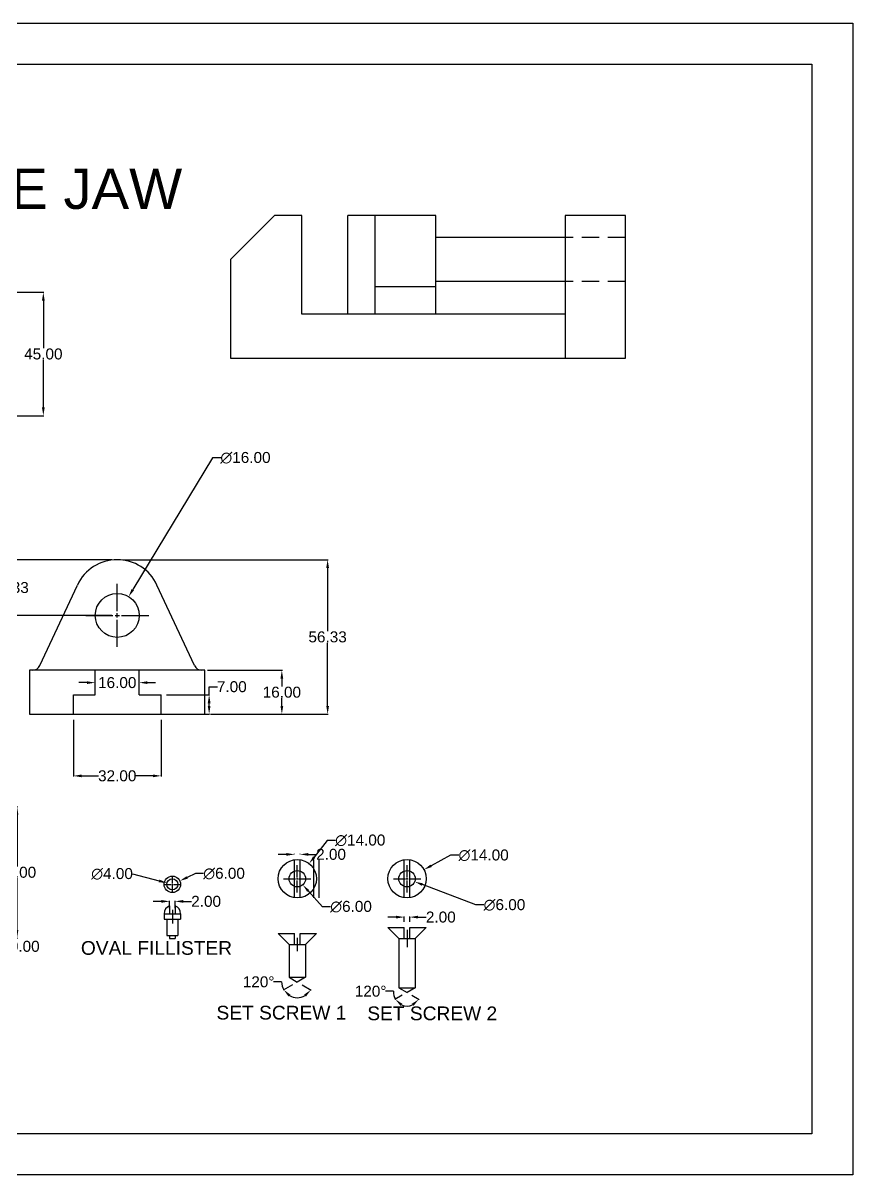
# Model space of a CAD drawing. Header units: millimetres. Extents: x 3404 to 3998, y 1573 to 1993.
# Drawn here: x 3695.1 to 3997.7, y 1573.2 to 1993.2 of the extents above; entities that cross this region are included whole.
import ezdxf

# ---------------------------------------------------------------- set-up
doc = ezdxf.new("R2010")
doc.units = ezdxf.units.MM
for name, pattern in [('CENTER', [50.8, 31.75, -6.35, 6.35, -6.35]), ('CENTER2', [28.575, 19.05, -3.175, 3.175, -3.175]), ('HIDDEN', [9.525, 6.35, -3.175])]:
    doc.linetypes.add(name, pattern=pattern)
for name, color, linetype, lineweight in [('AM_5', 3, 'Continuous', 25), ('dimensionLine', 7, 'Continuous', 9), ('drawings', 7, 'Continuous', 30)]:
    doc.layers.add(name, color=color, linetype=linetype, lineweight=lineweight)
doc.layers.add('centerline', color=90, linetype='CENTER')
doc.layers.add('hidenline', color=1, linetype='HIDDEN')
doc.styles.get("Standard").update_dxf_attribs({"font": 'arial.ttf'})
doc.dimstyles.get("Standard").update_dxf_attribs({"dimtxt": 4, "dimasz": 3, "dimexe": 0.18, "dimexo": 2, "dimgap": 0.09, "dimtad": 0, "dimtih": 1, "dimtoh": 1, "dimzin": 0, "dimdsep": 46, "dimtxsty": 'Standard', "dimcen": 0.09, "dimclre": 3, "dimclrt": 2, "dimadec": 0, "dimazin": 0, "dimtfac": 1, "dimtofl": 0, "dimtmove": 0, "dimatfit": 3, "dimfxl": 1, "dimtfillclr": 2, "dimtolj": 1, "dimtzin": 0, "dimarcsym": 0})
doc.dimstyles.new('Standard$2', dxfattribs={"dimtxt": 4, "dimasz": 3, "dimexe": 0.18, "dimexo": 2, "dimgap": 0.09, "dimtad": 0, "dimtih": 1, "dimtoh": 1, "dimzin": 0, "dimdsep": 46, "dimtxsty": 'Standard', "dimcen": 0.09, "dimclre": 3, "dimclrt": 2, "dimadec": 0, "dimazin": 0, "dimtfac": 1, "dimtofl": 0, "dimtmove": 0, "dimatfit": 3, "dimfxl": 1, "dimtfillclr": 2, "dimtolj": 1, "dimtzin": 0, "dimarcsym": 0})

# ---------------------------------------------------------------- blocks, each defined once
blk = doc.blocks.new('*U4')
at = {"layer": 'centerline', "color": 0, "linetype": 'CENTER2', "transparency": 16777216}
for p, q in [((0, 1.6), (0, 11.5)), ((-11.5, 0), (-1.6, 0)), ((1.6, 0), (11.5, 0)), ((0, -11.5), (0, -1.6))]:
    blk.add_line(p, q, dxfattribs=at)
at = {"layer": 'centerline', "color": 0, "linetype": 'Continuous', "transparency": 16777216}
for p, q in [((-0.8, 0), (0.8, 0)), ((0, -0.8), (0, 0.8))]:
    blk.add_line(p, q, dxfattribs=at)
blk = doc.blocks.new('*U6')
at = {"layer": 'centerline', "color": 0, "linetype": 'CENTER2', "transparency": 16777216}
for p, q in [((-3, 0), (-0.4, 0)), ((0, 0.4), (0, 3)), ((0.4, 0), (3, 0)), ((0, -3), (0, -0.4))]:
    blk.add_line(p, q, dxfattribs=at)
at = {"layer": 'centerline', "color": 0, "linetype": 'Continuous', "transparency": 16777216}
for p, q in [((-0.2, 0), (0.2, 0)), ((0, -0.2), (0, 0.2))]:
    blk.add_line(p, q, dxfattribs=at)
blk = doc.blocks.new('*U7')
at = {"layer": 'centerline', "color": 0, "linetype": 'CENTER2', "transparency": 16777216}
for p, q in [((0, 0.6), (0, 5)), ((-5, 0), (-0.6, 0)), ((0.6, 0), (5, 0)), ((0, -5), (0, -0.6))]:
    blk.add_line(p, q, dxfattribs=at)
at = {"layer": 'centerline', "color": 0, "linetype": 'Continuous', "transparency": 16777216}
for p, q in [((-0.3, 0), (0.3, 0)), ((0, -0.3), (0, 0.3))]:
    blk.add_line(p, q, dxfattribs=at)
blk = doc.blocks.new('*U8')
at = {"layer": 'centerline', "color": 0, "linetype": 'CENTER2', "transparency": 16777216}
for p, q in [((0, 0.6), (0, 5)), ((-5, 0), (-0.6, 0)), ((0.6, 0), (5, 0)), ((0, -5), (0, -0.6))]:
    blk.add_line(p, q, dxfattribs=at)
at = {"layer": 'centerline', "color": 0, "linetype": 'Continuous', "transparency": 16777216}
for p, q in [((-0.3, 0), (0.3, 0)), ((0, -0.3), (0, 0.3))]:
    blk.add_line(p, q, dxfattribs=at)
blk = doc.blocks.new('*D11')
at = {"layer": 'Defpoints', "color": 0, "transparency": 16777216}
for p in [(3713.49, 1741.17), (3745.49, 1741.17), (3745.49, 1718.68)]:
    blk.add_point(p, dxfattribs=at)
at = {"layer": 'dimensionLine', "color": 3, "lineweight": -2, "transparency": 16777216}
for p, q in [((3713.49, 1739.17), (3713.49, 1718.5)), ((3745.49, 1739.17), (3745.49, 1718.5))]:
    blk.add_line(p, q, dxfattribs=at)
at = {"layer": 'dimensionLine', "color": 0, "lineweight": -2, "transparency": 16777216}
for p, q in [((3716.49, 1718.68), (3722.65, 1718.68)), ((3742.49, 1718.68), (3736.32, 1718.68))]:
    blk.add_line(p, q, dxfattribs=at)
at = {"layer": 'dimensionLine', "color": 0, "transparency": 16777216}
for points in [[(3716.49, 1719.18), (3716.49, 1718.18), (3713.49, 1718.68)], [(3742.49, 1719.18), (3742.49, 1718.18), (3745.49, 1718.68)]]:
    blk.add_solid(points, dxfattribs=at)
at = {"layer": 'dimensionLine', "color": 2, "transparency": 16777216, "insert": (3729.49, 1718.68), "char_height": 4, "attachment_point": 5}
blk.add_mtext('\\A1;32.00', dxfattribs=at)
blk = doc.blocks.new('*D12')
at = {"layer": 'Defpoints', "color": 0, "transparency": 16777216}
for p in [(3760.4, 1757.17), (3789.51, 1757.17), (3761.49, 1741.17)]:
    blk.add_point(p, dxfattribs=at)
at = {"layer": 'dimensionLine', "color": 3, "lineweight": -2, "transparency": 16777216}
for p, q in [((3762.4, 1757.17), (3789.69, 1757.17)), ((3763.49, 1741.17), (3789.69, 1741.17))]:
    blk.add_line(p, q, dxfattribs=at)
at = {"layer": 'dimensionLine', "color": 0, "lineweight": -2, "transparency": 16777216}
for p, q in [((3789.51, 1754.17), (3789.51, 1751.3)), ((3789.51, 1744.17), (3789.51, 1747.04))]:
    blk.add_line(p, q, dxfattribs=at)
at = {"layer": 'dimensionLine', "color": 0, "transparency": 16777216}
for points in [[(3789.01, 1754.17), (3790.01, 1754.17), (3789.51, 1757.17)], [(3789.01, 1744.17), (3790.01, 1744.17), (3789.51, 1741.17)]]:
    blk.add_solid(points, dxfattribs=at)
at = {"layer": 'dimensionLine', "color": 2, "transparency": 16777216, "insert": (3789.51, 1749.17), "char_height": 4, "attachment_point": 5}
blk.add_mtext('\\A1;16.00', dxfattribs=at)
blk = doc.blocks.new('*D13')
at = {"layer": 'Defpoints', "color": 0, "transparency": 16777216}
for p in [(3737.49, 1752.67), (3721.49, 1748.17), (3737.49, 1748.17)]:
    blk.add_point(p, dxfattribs=at)
at = {"layer": 'dimensionLine', "color": 0, "lineweight": -2, "transparency": 16777216}
for p, q in [((3718.49, 1752.67), (3715.49, 1752.67)), ((3740.49, 1752.67), (3743.49, 1752.67))]:
    blk.add_line(p, q, dxfattribs=at)
at = {"layer": 'dimensionLine', "color": 3, "lineweight": -2, "transparency": 16777216}
for p, q in [((3721.49, 1750.17), (3721.49, 1752.85)), ((3737.49, 1750.17), (3737.49, 1752.85))]:
    blk.add_line(p, q, dxfattribs=at)
at = {"layer": 'dimensionLine', "color": 0, "transparency": 16777216}
for points in [[(3718.49, 1753.17), (3718.49, 1752.17), (3721.49, 1752.67)], [(3740.49, 1753.17), (3740.49, 1752.17), (3737.49, 1752.67)]]:
    blk.add_solid(points, dxfattribs=at)
at = {"layer": 'dimensionLine', "color": 2, "transparency": 16777216, "insert": (3729.49, 1752.67), "char_height": 4, "attachment_point": 5}
blk.add_mtext('\\A1;16.00', dxfattribs=at)
blk = doc.blocks.new('*D14')
at = {"layer": 'Defpoints', "color": 0, "transparency": 16777216}
for p in [(3745.49, 1748.17), (3763, 1748.17), (3745.49, 1741.17)]:
    blk.add_point(p, dxfattribs=at)
at = {"layer": 'dimensionLine', "color": 3, "lineweight": -2, "transparency": 16777216}
for p, q in [((3747.49, 1748.17), (3763.18, 1748.17)), ((3747.49, 1741.17), (3763.18, 1741.17))]:
    blk.add_line(p, q, dxfattribs=at)
at = {"layer": 'dimensionLine', "color": 0, "lineweight": -2, "transparency": 16777216}
for p, q in [((3763, 1748.17), (3763, 1751.17)), ((3763, 1751.17), (3766, 1751.17)), ((3763, 1744.17), (3763, 1745.17))]:
    blk.add_line(p, q, dxfattribs=at)
at = {"layer": 'dimensionLine', "color": 0, "transparency": 16777216}
for points in [[(3762.5, 1745.17), (3763.5, 1745.17), (3763, 1748.17)], [(3762.5, 1744.17), (3763.5, 1744.17), (3763, 1741.17)]]:
    blk.add_solid(points, dxfattribs=at)
at = {"layer": 'dimensionLine', "color": 2, "transparency": 16777216, "insert": (3771.26, 1751.17), "char_height": 4, "attachment_point": 5}
blk.add_mtext('\\A1;7.00', dxfattribs=at)
blk = doc.blocks.new('*D15')
at = {"layer": 'Defpoints', "color": 0, "transparency": 16777216}
for p in [(3690.26, 1797.5), (3729.49, 1797.5), (3729.49, 1777.17)]:
    blk.add_point(p, dxfattribs=at)
at = {"layer": 'dimensionLine', "color": 3, "lineweight": -2, "transparency": 16777216}
for p, q in [((3727.49, 1797.5), (3690.08, 1797.5)), ((3727.49, 1777.17), (3690.08, 1777.17))]:
    blk.add_line(p, q, dxfattribs=at)
at = {"layer": 'dimensionLine', "color": 0, "lineweight": -2, "transparency": 16777216}
for p, q in [((3690.26, 1794.5), (3690.26, 1789.47)), ((3690.26, 1780.17), (3690.26, 1785.2))]:
    blk.add_line(p, q, dxfattribs=at)
at = {"layer": 'dimensionLine', "color": 0, "transparency": 16777216}
for points in [[(3689.76, 1794.5), (3690.76, 1794.5), (3690.26, 1797.5)], [(3689.76, 1780.17), (3690.76, 1780.17), (3690.26, 1777.17)]]:
    blk.add_solid(points, dxfattribs=at)
at = {"layer": 'dimensionLine', "color": 2, "transparency": 16777216, "insert": (3690.26, 1787.33), "char_height": 4, "attachment_point": 5}
blk.add_mtext('\\A1;20.33', dxfattribs=at)
blk = doc.blocks.new('*D17')
at = {"layer": 'Defpoints', "color": 0, "transparency": 16777216}
for p in [(3729.49, 1797.5), (3806.2, 1797.5), (3761.49, 1741.17)]:
    blk.add_point(p, dxfattribs=at)
at = {"layer": 'dimensionLine', "color": 3, "lineweight": -2, "transparency": 16777216}
for p, q in [((3731.49, 1797.5), (3806.38, 1797.5)), ((3763.49, 1741.17), (3806.38, 1741.17))]:
    blk.add_line(p, q, dxfattribs=at)
at = {"layer": 'dimensionLine', "color": 0, "lineweight": -2, "transparency": 16777216}
for p, q in [((3806.2, 1794.5), (3806.2, 1771.47)), ((3806.2, 1744.17), (3806.2, 1767.2))]:
    blk.add_line(p, q, dxfattribs=at)
at = {"layer": 'dimensionLine', "color": 0, "transparency": 16777216}
for points in [[(3805.7, 1794.5), (3806.7, 1794.5), (3806.2, 1797.5)], [(3805.7, 1744.17), (3806.7, 1744.17), (3806.2, 1741.17)]]:
    blk.add_solid(points, dxfattribs=at)
at = {"layer": 'dimensionLine', "color": 2, "transparency": 16777216, "insert": (3806.2, 1769.33), "char_height": 4, "attachment_point": 5}
blk.add_mtext('\\A1;56.33', dxfattribs=at)
blk = doc.blocks.new('*D22')
at = {"layer": 'Defpoints', "color": 0, "transparency": 16777216}
for p in [(3625.34, 1653.51), (3684.57, 1653.51), (3663.34, 1643.51)]:
    blk.add_point(p, dxfattribs=at)
at = {"layer": 'dimensionLine', "color": 0, "lineweight": -2, "transparency": 16777216}
for p, q in [((3684.57, 1653.51), (3684.57, 1656.51)), ((3684.57, 1656.51), (3687.57, 1656.51)), ((3684.57, 1646.51), (3684.57, 1650.51))]:
    blk.add_line(p, q, dxfattribs=at)
at = {"layer": 'dimensionLine', "color": 3, "lineweight": -2, "transparency": 16777216}
for p, q in [((3627.34, 1653.51), (3684.75, 1653.51)), ((3665.34, 1643.51), (3684.75, 1643.51))]:
    blk.add_line(p, q, dxfattribs=at)
at = {"layer": 'dimensionLine', "color": 0, "transparency": 16777216}
for points in [[(3684.07, 1650.51), (3685.07, 1650.51), (3684.57, 1653.51)], [(3684.07, 1646.51), (3685.07, 1646.51), (3684.57, 1643.51)]]:
    blk.add_solid(points, dxfattribs=at)
at = {"layer": 'dimensionLine', "color": 2, "transparency": 16777216, "insert": (3694.21, 1656.51), "char_height": 4, "attachment_point": 5}
blk.add_mtext('\\A1;10.00', dxfattribs=at)
blk = doc.blocks.new('*D23')
at = {"layer": 'Defpoints', "color": 0, "transparency": 16777216}
for p in [(3663.34, 1707.51), (3692.95, 1707.51), (3663.34, 1659.51)]:
    blk.add_point(p, dxfattribs=at)
at = {"layer": 'dimensionLine', "color": 3, "lineweight": -2, "transparency": 16777216}
for p, q in [((3665.34, 1707.51), (3693.13, 1707.51)), ((3665.34, 1659.51), (3693.13, 1659.51))]:
    blk.add_line(p, q, dxfattribs=at)
at = {"layer": 'dimensionLine', "color": 0, "lineweight": -2, "transparency": 16777216}
for p, q in [((3692.95, 1704.51), (3692.95, 1685.64)), ((3692.95, 1662.51), (3692.95, 1681.38))]:
    blk.add_line(p, q, dxfattribs=at)
at = {"layer": 'dimensionLine', "color": 0, "transparency": 16777216}
for points in [[(3692.45, 1704.51), (3693.45, 1704.51), (3692.95, 1707.51)], [(3692.45, 1662.51), (3693.45, 1662.51), (3692.95, 1659.51)]]:
    blk.add_solid(points, dxfattribs=at)
at = {"layer": 'dimensionLine', "color": 2, "transparency": 16777216, "insert": (3692.95, 1683.51), "char_height": 4, "attachment_point": 5}
blk.add_mtext('\\A1;48.00', dxfattribs=at)
blk = doc.blocks.new('*D25')
at = {"layer": 'Defpoints', "color": 0, "transparency": 16777216}
for p in [(3733.63, 1784.01), (3725.35, 1770.32)]:
    blk.add_point(p, dxfattribs=at)
at = {"layer": 'dimensionLine', "color": 0, "lineweight": -2, "transparency": 16777216}
for p, q in [((3764.24, 1834.64), (3735.18, 1786.58)), ((3767.24, 1834.64), (3764.24, 1834.64))]:
    blk.add_line(p, q, dxfattribs=at)
at = {"layer": 'dimensionLine', "color": 3, "lineweight": -2, "transparency": 16777216}
for p, q in [((3729.4, 1777.17), (3729.58, 1777.17)), ((3729.49, 1777.08), (3729.49, 1777.26))]:
    blk.add_line(p, q, dxfattribs=at)
at = {"layer": 'dimensionLine', "color": 0, "transparency": 16777216}
blk.add_solid([(3734.75, 1786.84), (3735.61, 1786.32), (3733.63, 1784.01)], dxfattribs=at)
at = {"layer": 'dimensionLine', "color": 2, "transparency": 16777216, "insert": (3776.25, 1834.64), "char_height": 4, "attachment_point": 5}
blk.add_mtext('\\A1;∅16.00', dxfattribs=at)
blk = doc.blocks.new('*D30')
at = {"layer": 'Defpoints', "color": 0, "transparency": 16777216}
for p in [(3669.2, 1894.99), (3702.55, 1894.99), (3669.2, 1849.99)]:
    blk.add_point(p, dxfattribs=at)
at = {"layer": 'dimensionLine', "color": 3, "lineweight": -2, "transparency": 16777216}
for p, q in [((3671.2, 1894.99), (3702.73, 1894.99)), ((3671.2, 1849.99), (3702.73, 1849.99))]:
    blk.add_line(p, q, dxfattribs=at)
at = {"layer": 'dimensionLine', "color": 0, "lineweight": -2, "transparency": 16777216}
for p, q in [((3702.55, 1891.99), (3702.55, 1874.62)), ((3702.55, 1852.99), (3702.55, 1870.36))]:
    blk.add_line(p, q, dxfattribs=at)
at = {"layer": 'dimensionLine', "color": 0, "transparency": 16777216}
for points in [[(3702.05, 1891.99), (3703.05, 1891.99), (3702.55, 1894.99)], [(3702.05, 1852.99), (3703.05, 1852.99), (3702.55, 1849.99)]]:
    blk.add_solid(points, dxfattribs=at)
at = {"layer": 'dimensionLine', "color": 2, "transparency": 16777216, "insert": (3702.55, 1872.49), "char_height": 4, "attachment_point": 5}
blk.add_mtext('\\A1;45.00', dxfattribs=at)
blk = doc.blocks.new('*D41')
at = {"layer": 'Defpoints', "color": 0, "transparency": 16777216}
for p in [(3752.3, 1680.38), (3746.87, 1677.85)]:
    blk.add_point(p, dxfattribs=at)
at = {"layer": 'dimensionLine', "color": 0, "lineweight": -2, "transparency": 16777216}
for p, q in [((3757.99, 1683.03), (3755.02, 1681.65)), ((3760.99, 1683.03), (3757.99, 1683.03))]:
    blk.add_line(p, q, dxfattribs=at)
at = {"layer": 'dimensionLine', "color": 3, "lineweight": -2, "transparency": 16777216}
for p, q in [((3749.5, 1679.11), (3749.68, 1679.11)), ((3749.59, 1679.02), (3749.59, 1679.2))]:
    blk.add_line(p, q, dxfattribs=at)
at = {"layer": 'dimensionLine', "color": 0, "transparency": 16777216}
blk.add_solid([(3754.81, 1682.1), (3755.23, 1681.2), (3752.3, 1680.38)], dxfattribs=at)
at = {"layer": 'dimensionLine', "color": 2, "transparency": 16777216, "insert": (3768.44, 1683.03), "char_height": 4, "attachment_point": 5}
blk.add_mtext('\\A1;∅6.00', dxfattribs=at)
blk = doc.blocks.new('*D42')
at = {"layer": 'Defpoints', "color": 0, "transparency": 16777216}
for p in [(3747.65, 1679.62), (3751.52, 1678.61)]:
    blk.add_point(p, dxfattribs=at)
at = {"layer": 'dimensionLine', "color": 0, "lineweight": -2, "transparency": 16777216}
blk.add_line((3735.05, 1682.93), (3744.75, 1680.38), dxfattribs=at)
at = {"layer": 'dimensionLine', "color": 3, "lineweight": -2, "transparency": 16777216}
for p, q in [((3749.5, 1679.11), (3749.68, 1679.11)), ((3749.59, 1679.02), (3749.59, 1679.2))]:
    blk.add_line(p, q, dxfattribs=at)
at = {"layer": 'dimensionLine', "color": 0, "transparency": 16777216}
blk.add_solid([(3744.88, 1680.87), (3744.62, 1679.9), (3747.65, 1679.62)], dxfattribs=at)
at = {"layer": 'dimensionLine', "color": 2, "transparency": 16777216, "insert": (3727.6, 1682.93), "char_height": 4, "attachment_point": 5}
blk.add_mtext('\\A1;∅4.00', dxfattribs=at)
blk = doc.blocks.new('*D43')
at = {"layer": 'Defpoints', "color": 0, "transparency": 16777216}
for p in [(3750.59, 1672.91), (3748.59, 1668.42), (3750.59, 1668.42)]:
    blk.add_point(p, dxfattribs=at)
at = {"layer": 'dimensionLine', "color": 0, "lineweight": -2, "transparency": 16777216}
for p, q in [((3745.59, 1672.91), (3742.59, 1672.91)), ((3753.59, 1672.91), (3756.59, 1672.91))]:
    blk.add_line(p, q, dxfattribs=at)
at = {"layer": 'dimensionLine', "color": 3, "lineweight": -2, "transparency": 16777216}
for p, q in [((3748.59, 1670.42), (3748.59, 1673.09)), ((3750.59, 1670.42), (3750.59, 1673.09))]:
    blk.add_line(p, q, dxfattribs=at)
at = {"layer": 'dimensionLine', "color": 0, "transparency": 16777216}
for points in [[(3745.59, 1673.41), (3745.59, 1672.41), (3748.59, 1672.91)], [(3753.59, 1673.41), (3753.59, 1672.41), (3750.59, 1672.91)]]:
    blk.add_solid(points, dxfattribs=at)
at = {"layer": 'dimensionLine', "color": 2, "transparency": 16777216, "insert": (3761.9, 1672.91), "char_height": 4, "attachment_point": 5}
blk.add_mtext('\\A1;2.00', dxfattribs=at)
blk = doc.blocks.new('*D44')
at = {"layer": 'Defpoints', "color": 0, "transparency": 16777216}
for p in [(3799.45, 1686.69), (3790.82, 1675.66)]:
    blk.add_point(p, dxfattribs=at)
at = {"layer": 'dimensionLine', "color": 0, "lineweight": -2, "transparency": 16777216}
for p, q in [((3806.08, 1695.15), (3801.3, 1689.05)), ((3809.08, 1695.15), (3806.08, 1695.15))]:
    blk.add_line(p, q, dxfattribs=at)
at = {"layer": 'dimensionLine', "color": 3, "lineweight": -2, "transparency": 16777216}
for p, q in [((3795.05, 1681.17), (3795.23, 1681.17)), ((3795.14, 1681.08), (3795.14, 1681.26))]:
    blk.add_line(p, q, dxfattribs=at)
at = {"layer": 'dimensionLine', "color": 0, "transparency": 16777216}
blk.add_solid([(3800.91, 1689.36), (3801.7, 1688.74), (3799.45, 1686.69)], dxfattribs=at)
at = {"layer": 'dimensionLine', "color": 2, "transparency": 16777216, "insert": (3818.09, 1695.15), "char_height": 4, "attachment_point": 5}
blk.add_mtext('\\A1;∅14.00', dxfattribs=at)
blk = doc.blocks.new('*D45')
at = {"layer": 'Defpoints', "color": 0, "transparency": 16777216}
for p in [(3793.13, 1683.41), (3797.14, 1678.94)]:
    blk.add_point(p, dxfattribs=at)
at = {"layer": 'dimensionLine', "color": 3, "lineweight": -2, "transparency": 16777216}
for p, q in [((3795.05, 1681.17), (3795.23, 1681.17)), ((3795.14, 1681.08), (3795.14, 1681.26))]:
    blk.add_line(p, q, dxfattribs=at)
at = {"layer": 'dimensionLine', "color": 0, "lineweight": -2, "transparency": 16777216}
for p, q in [((3804.28, 1670.96), (3799.14, 1676.71)), ((3807.28, 1670.96), (3804.28, 1670.96))]:
    blk.add_line(p, q, dxfattribs=at)
at = {"layer": 'dimensionLine', "color": 0, "transparency": 16777216}
blk.add_solid([(3799.51, 1677.04), (3798.77, 1676.37), (3797.14, 1678.94)], dxfattribs=at)
at = {"layer": 'dimensionLine', "color": 2, "transparency": 16777216, "insert": (3814.74, 1670.96), "char_height": 4, "attachment_point": 5}
blk.add_mtext('\\A1;∅6.00', dxfattribs=at)
blk = doc.blocks.new('*D47')
at = {"layer": 'AM_5', "color": 0, "lineweight": -2, "transparency": 16777216}
blk.add_line((3789.43, 1643.56), (3786.43, 1643.56), dxfattribs=at)
at = {"layer": 'AM_5', "color": 3, "lineweight": -2, "transparency": 16777216}
for p, q in [((3793.4, 1642.51), (3790.04, 1640.57)), ((3796.87, 1642.51), (3800.24, 1640.57))]:
    blk.add_line(p, q, dxfattribs=at)
at = {"layer": 'AM_5', "color": 0, "lineweight": -2, "transparency": 16777216}
for start, end in [(179.5318, 210), (240.4682, 299.5318)]:
    blk.add_arc((3795.14, 1643.51), 5.71, start, end, dxfattribs=at)
at = {"layer": 'AM_5', "color": 0, "transparency": 16777216}
for points in [[(3791.97, 1638.19), (3792.67, 1638.9), (3790.19, 1640.66)], [(3797.6, 1638.9), (3798.3, 1638.19), (3800.08, 1640.66)]]:
    blk.add_solid(points, dxfattribs=at)
at = {"layer": 'Defpoints', "color": 0, "transparency": 16777216}
for p in [(3792.14, 1645.24), (3795.14, 1643.51), (3795.14, 1643.51), (3798.14, 1645.24), (3797.09, 1638.15)]:
    blk.add_point(p, dxfattribs=at)
at = {"layer": 'AM_5', "color": 2, "transparency": 16777216, "insert": (3781.05, 1643.56), "char_height": 4, "attachment_point": 5}
blk.add_mtext('\\A1;120°', dxfattribs=at)
blk = doc.blocks.new('*D48')
at = {"layer": 'Defpoints', "color": 0, "transparency": 16777216}
for p in [(3796.14, 1690.05), (3794.14, 1688.1), (3796.14, 1688.1)]:
    blk.add_point(p, dxfattribs=at)
at = {"layer": 'dimensionLine', "color": 0, "lineweight": -2, "transparency": 16777216}
for p, q in [((3791.14, 1690.05), (3788.14, 1690.05)), ((3799.14, 1690.05), (3802.14, 1690.05))]:
    blk.add_line(p, q, dxfattribs=at)
at = {"layer": 'dimensionLine', "color": 3, "lineweight": -2, "transparency": 16777216}
for p, q in [((3794.14, 1690.1), (3794.14, 1690.23)), ((3796.14, 1690.1), (3796.14, 1690.23))]:
    blk.add_line(p, q, dxfattribs=at)
at = {"layer": 'dimensionLine', "color": 0, "transparency": 16777216}
for points in [[(3791.14, 1690.55), (3791.14, 1689.55), (3794.14, 1690.05)], [(3799.14, 1690.55), (3799.14, 1689.55), (3796.14, 1690.05)]]:
    blk.add_solid(points, dxfattribs=at)
at = {"layer": 'dimensionLine', "color": 2, "transparency": 16777216, "insert": (3807.45, 1690.05), "char_height": 4, "attachment_point": 5}
blk.add_mtext('\\A1;2.00', dxfattribs=at)
blk = doc.blocks.new('*D49')
at = {"layer": 'Defpoints', "color": 0, "transparency": 16777216}
for p in [(3841.33, 1684.49), (3828.99, 1677.86)]:
    blk.add_point(p, dxfattribs=at)
at = {"layer": 'dimensionLine', "color": 0, "lineweight": -2, "transparency": 16777216}
for p, q in [((3851.06, 1689.71), (3843.97, 1685.9)), ((3854.06, 1689.71), (3851.06, 1689.71))]:
    blk.add_line(p, q, dxfattribs=at)
at = {"layer": 'dimensionLine', "color": 3, "lineweight": -2, "transparency": 16777216}
for p, q in [((3835.07, 1681.17), (3835.25, 1681.17)), ((3835.16, 1681.08), (3835.16, 1681.26))]:
    blk.add_line(p, q, dxfattribs=at)
at = {"layer": 'dimensionLine', "color": 0, "transparency": 16777216}
blk.add_solid([(3843.73, 1686.34), (3844.21, 1685.46), (3841.33, 1684.49)], dxfattribs=at)
at = {"layer": 'dimensionLine', "color": 2, "transparency": 16777216, "insert": (3863.07, 1689.71), "char_height": 4, "attachment_point": 5}
blk.add_mtext('\\A1;∅14.00', dxfattribs=at)
blk = doc.blocks.new('*D50')
at = {"layer": 'Defpoints', "color": 0, "transparency": 16777216}
for p in [(3832.36, 1682.25), (3837.96, 1680.1)]:
    blk.add_point(p, dxfattribs=at)
at = {"layer": 'dimensionLine', "color": 3, "lineweight": -2, "transparency": 16777216}
for p, q in [((3835.07, 1681.17), (3835.25, 1681.17)), ((3835.16, 1681.08), (3835.16, 1681.26))]:
    blk.add_line(p, q, dxfattribs=at)
at = {"layer": 'dimensionLine', "color": 0, "lineweight": -2, "transparency": 16777216}
for p, q in [((3860.21, 1671.6), (3840.76, 1679.03)), ((3863.21, 1671.6), (3860.21, 1671.6))]:
    blk.add_line(p, q, dxfattribs=at)
at = {"layer": 'dimensionLine', "color": 0, "transparency": 16777216}
blk.add_solid([(3840.94, 1679.5), (3840.59, 1678.57), (3837.96, 1680.1)], dxfattribs=at)
at = {"layer": 'dimensionLine', "color": 2, "transparency": 16777216, "insert": (3870.67, 1671.6), "char_height": 4, "attachment_point": 5}
blk.add_mtext('\\A1;∅6.00', dxfattribs=at)
blk = doc.blocks.new('*D51')
at = {"layer": 'Defpoints', "color": 0, "transparency": 16777216}
for p in [(3834.16, 1663.4), (3836.16, 1667.18), (3836.16, 1663.4)]:
    blk.add_point(p, dxfattribs=at)
at = {"layer": 'dimensionLine', "color": 0, "lineweight": -2, "transparency": 16777216}
for p, q in [((3831.16, 1667.18), (3828.16, 1667.18)), ((3839.16, 1667.18), (3842.16, 1667.18))]:
    blk.add_line(p, q, dxfattribs=at)
at = {"layer": 'dimensionLine', "color": 3, "lineweight": -2, "transparency": 16777216}
for p, q in [((3834.16, 1665.4), (3834.16, 1667.36)), ((3836.16, 1665.4), (3836.16, 1667.36))]:
    blk.add_line(p, q, dxfattribs=at)
at = {"layer": 'dimensionLine', "color": 0, "transparency": 16777216}
for points in [[(3831.16, 1667.68), (3831.16, 1666.68), (3834.16, 1667.18)], [(3839.16, 1667.68), (3839.16, 1666.68), (3836.16, 1667.18)]]:
    blk.add_solid(points, dxfattribs=at)
at = {"layer": 'dimensionLine', "color": 2, "transparency": 16777216, "insert": (3847.47, 1667.18), "char_height": 4, "attachment_point": 5}
blk.add_mtext('\\A1;2.00', dxfattribs=at)
blk = doc.blocks.new('*D52')
at = {"layer": 'AM_5', "color": 0, "lineweight": -2, "transparency": 16777216}
blk.add_line((3830.26, 1640.14), (3827.26, 1640.14), dxfattribs=at)
at = {"layer": 'AM_5', "color": 3, "lineweight": -2, "transparency": 16777216}
for p, q in [((3833.43, 1638.67), (3830.74, 1637.12)), ((3836.89, 1638.67), (3839.58, 1637.12))]:
    blk.add_line(p, q, dxfattribs=at)
at = {"layer": 'AM_5', "color": 0, "lineweight": -2, "transparency": 16777216}
for start, end in [(174.5225, 210), (245.4775, 294.5225)]:
    blk.add_arc((3835.16, 1639.67), 4.92, start, end, dxfattribs=at)
at = {"layer": 'AM_5', "color": 0, "transparency": 16777216}
for points in [[(3832.78, 1634.82), (3833.45, 1635.56), (3830.9, 1637.21)], [(3836.87, 1635.56), (3837.54, 1634.82), (3839.42, 1637.21)]]:
    blk.add_solid(points, dxfattribs=at)
at = {"layer": 'Defpoints', "color": 0, "transparency": 16777216}
for p in [(3832.16, 1641.4), (3835.16, 1639.67), (3835.16, 1639.67), (3838.16, 1641.4), (3836.84, 1635.04)]:
    blk.add_point(p, dxfattribs=at)
at = {"layer": 'AM_5', "color": 2, "transparency": 16777216, "insert": (3821.88, 1640.14), "char_height": 4, "attachment_point": 5}
blk.add_mtext('\\A1;120°', dxfattribs=at)

msp = doc.modelspace()

# ---------------------------------------------------------------- linework, layer by layer
at = {"layer": 'centerline'}
for p, q in [((3749.586, 1669.832), (3749.586, 1664.894)), ((3795.136, 1659.669), (3795.136, 1654.816)), ((3835.16, 1662.578), (3835.16, 1656.222))]:
    msp.add_line(p, q, dxfattribs=at)
at = {"layer": 'drawings'}
for p, q in [((3770.774, 1906.973), (3786.774, 1922.973)), ((3796.774, 1922.973), (3786.774, 1922.973)), ((3796.774, 1886.973), (3796.774, 1922.973)), ((3845.594, 1922.973), (3813.594, 1922.973)), ((3813.594, 1886.973), (3813.594, 1922.973)), ((3823.594, 1886.973), (3823.594, 1922.973)), ((3845.594, 1886.973), (3845.594, 1922.973)), ((3914.774, 1922.973), (3892.774, 1922.973)), ((3892.774, 1922.973), (3892.774, 1886.973)), ((3914.774, 1870.973), (3914.774, 1922.973)), ((3892.774, 1914.973), (3845.594, 1914.973)), ((3770.774, 1906.973), (3770.774, 1870.973)), ((3892.774, 1898.973), (3845.594, 1898.973)), ((3845.594, 1896.973), (3823.594, 1896.973)), ((3892.774, 1886.973), (3796.774, 1886.973)), ((3845.594, 1886.973), (3813.594, 1886.973)), ((3892.774, 1886.973), (3892.774, 1870.973)), ((3770.774, 1870.973), (3914.774, 1870.973)), ((3701.293, 1758.9), (3714.985, 1788.262)), ((3757.678, 1758.9), (3743.986, 1788.262)), ((3761.485, 1757.168), (3697.485, 1757.168)), ((3697.485, 1757.168), (3697.485, 1741.168)), ((3721.485, 1748.168), (3721.485, 1757.168)), ((3737.485, 1748.168), (3737.485, 1757.168)), ((3761.485, 1741.168), (3761.485, 1757.168)), ((3713.485, 1741.168), (3713.485, 1748.168)), ((3713.485, 1748.168), (3721.485, 1748.168)), ((3737.485, 1748.168), (3745.485, 1748.168)), ((3745.485, 1741.168), (3745.485, 1748.168)), ((3697.485, 1741.168), (3761.485, 1741.168)), ((3794.136, 1674.247), (3794.136, 1688.175)), ((3796.136, 1674.247), (3796.136, 1688.175)), ((3801.136, 1674.247), (3801.136, 1688.175)), ((3803.136, 1674.247), (3803.136, 1688.175)), ((3834.16, 1674.247), (3834.16, 1688.175)), ((3836.16, 1674.247), (3836.16, 1688.175)), ((3746.586, 1668.418), (3746.586, 1666.418)), ((3746.586, 1668.418), (3752.586, 1668.418)), ((3748.586, 1671.247), (3748.586, 1668.418)), ((3750.586, 1671.247), (3750.586, 1668.418)), ((3752.586, 1668.418), (3752.586, 1666.418)), ((3746.586, 1666.418), (3752.586, 1666.418)), ((3747.586, 1666.418), (3747.586, 1660.418)), ((3751.586, 1666.418), (3751.586, 1660.418)), ((3828.16, 1663.4), (3834.16, 1663.4)), ((3828.16, 1663.4), (3832.16, 1659.4)), ((3834.16, 1659.4), (3834.16, 1663.4)), ((3836.16, 1663.4), (3842.16, 1663.4)), ((3836.16, 1659.4), (3836.16, 1663.4)), ((3842.16, 1663.4), (3838.16, 1659.4)), ((3747.586, 1660.418), (3751.586, 1660.418)), ((3748.586, 1660.418), (3748.586, 1659.418)), ((3748.586, 1659.418), (3750.586, 1659.418)), ((3750.586, 1660.418), (3750.586, 1659.418)), ((3788.136, 1661.243), (3794.136, 1661.243)), ((3788.136, 1661.243), (3792.136, 1657.243)), ((3794.136, 1657.243), (3794.136, 1661.243)), ((3796.136, 1657.243), (3796.136, 1661.243)), ((3796.136, 1661.243), (3802.136, 1661.243)), ((3802.136, 1661.243), (3798.136, 1657.243)), ((3832.16, 1659.4), (3838.16, 1659.4)), ((3832.16, 1659.4), (3832.16, 1641.4)), ((3838.16, 1659.4), (3838.16, 1641.4)), ((3792.136, 1657.243), (3798.136, 1657.243)), ((3792.136, 1657.243), (3792.136, 1645.243)), ((3798.136, 1657.243), (3798.136, 1645.243)), ((3792.136, 1645.243), (3798.136, 1645.243)), ((3792.136, 1645.243), (3795.136, 1643.51)), ((3798.136, 1645.243), (3795.136, 1643.51)), ((3832.16, 1641.4), (3838.16, 1641.4)), ((3832.16, 1641.4), (3835.16, 1639.668)), ((3838.16, 1641.4), (3835.16, 1639.668))]:
    msp.add_line(p, q, dxfattribs=at)
for points in [[(3403.739, 1993.166), (3997.739, 1993.166), (3997.739, 1573.166), (3403.739, 1573.166)], [(3418.739, 1978.166), (3982.739, 1978.166), (3982.739, 1588.166), (3418.739, 1588.166)]]:
    msp.add_lwpolyline(points, close=True, dxfattribs=at)
for centre, radius in [((3729.485, 1777.168), 8), ((3795.136, 1681.175), 7), ((3835.16, 1681.175), 7), ((3749.586, 1679.113), 3), ((3749.586, 1679.113), 2), ((3795.136, 1681.175), 3), ((3835.16, 1681.175), 3)]:
    msp.add_circle(centre, radius, dxfattribs=at)
for centre, radius, start, end in [((3729.485, 1781.5), 16, 25, 155), ((3698.574, 1760.168), 3, 270, 335), ((3760.397, 1760.168), 3, 205, 270), ((3749.586, 1668.418), 3, 109.47122, 180), ((3749.586, 1668.418), 3, 0, 70.52878), ((3749.586, 1668.418), 3, 221.81031, 228.18969), ((3749.586, 1668.418), 3, 311.81031, 318.18969)]:
    msp.add_arc(centre, radius, start, end, dxfattribs=at)
at = {"layer": 'hidenline'}
for p, q in [((3914.774, 1914.973), (3892.774, 1914.973)), ((3914.774, 1898.973), (3892.774, 1898.973))]:
    msp.add_line(p, q, dxfattribs=at)

# ---------------------------------------------------------------- block references
at = {"layer": 'centerline', "linetype": 'CENTER2'}
for name, p in [('*U4', (3729.485, 1777.168)), ('*U7', (3795.136, 1681.175)), ('*U8', (3835.16, 1681.175)), ('*U6', (3749.586, 1679.113))]:
    msp.add_blockref(name, p, dxfattribs=at)

# ---------------------------------------------------------------- texts
at = {"layer": 'drawings'}
for s, height, p in [('VICE JAW', 14.6782, (3656.351, 1925.388)), ('OVAL FILLISTER', 5, (3716.24, 1653.431)), ('SET SCREW 1', 5, (3765.686, 1629.844)), ('SET SCREW 2', 5, (3820.669, 1629.59))]:
    msp.add_text(s, height=height, dxfattribs=at).set_placement(p)

# ---------------------------------------------------------------- dimensions: what is measured, and where the dimension line sits
at = {"layer": 'AM_5'}
for base, line1, line2, picture, middle in [((3797.089, 1638.146), ((3792.136, 1645.243), (3795.136, 1643.51)), ((3798.136, 1645.243), (3795.136, 1643.51)), '*D47', (3781.049, 1643.557)), ((3836.844, 1635.042), ((3832.16, 1641.4), (3835.16, 1639.668)), ((3838.16, 1641.4), (3835.16, 1639.668)), '*D52', (3821.88, 1640.138))]:
    dim = msp.add_angular_dim_2l(base=base, line1=line1, line2=line2, dimstyle='Standard$2', override={"dimpost": ''}, dxfattribs=at)
    dim.commit()
    dim.dimension.update_dxf_attribs({"geometry": picture, "text_midpoint": middle})
at = {"layer": 'dimensionLine'}
for base, p1, p2, picture, middle in [((3702.548, 1894.99), (3669.199, 1849.99), (3669.199, 1894.99), '*D30', (3702.548, 1872.49)), ((3690.264, 1797.5), (3729.485, 1777.168), (3729.485, 1797.5), '*D15', (3690.264, 1787.334)), ((3806.204, 1797.5), (3761.485, 1741.168), (3729.485, 1797.5), '*D17', (3806.204, 1769.334)), ((3789.507, 1757.168), (3761.485, 1741.168), (3760.397, 1757.168), '*D12', (3789.507, 1749.168)), ((3692.946, 1707.509), (3663.341, 1659.509), (3663.341, 1707.509), '*D23', (3692.946, 1683.509)), ((3684.566, 1653.509), (3663.341, 1643.509), (3625.341, 1653.509), '*D22', (3694.21, 1656.509))]:
    dim = msp.add_linear_dim(base=base, p1=p1, p2=p2, angle=90, dimstyle='Standard', dxfattribs=at)
    dim.commit()
    dim.dimension.update_dxf_attribs({"geometry": picture, "text_midpoint": middle})
for p1, p2, picture, middle in [((3725.345, 1770.323), (3733.625, 1784.014), '*D25', (3776.249, 1834.637)), ((3790.82, 1675.664), (3799.452, 1686.686), '*D44', (3818.093, 1695.154)), ((3828.993, 1677.864), (3841.328, 1684.485), '*D49', (3863.066, 1689.709)), ((3751.52, 1678.605), (3747.651, 1679.621), '*D42', (3735.054, 1682.928)), ((3746.867, 1677.846), (3752.305, 1680.381), '*D41', (3768.442, 1683.03)), ((3793.135, 1683.409), (3797.138, 1678.94), '*D45', (3814.738, 1670.963)), ((3832.358, 1682.246), (3837.963, 1680.104), '*D50', (3870.668, 1671.601))]:
    dim = msp.add_diameter_dim_2p(p1=p1, p2=p2, dimstyle='Standard', dxfattribs=at)
    dim.commit()
    dim.dimension.update_dxf_attribs({"geometry": picture, "text_midpoint": middle, "dimtype": 163})
for base, p1, p2, picture, middle in [((3737.485, 1752.668), (3721.485, 1748.168), (3737.485, 1748.168), '*D13', (3729.485, 1752.668)), ((3745.485, 1718.677), (3713.485, 1741.168), (3745.485, 1741.168), '*D11', (3729.485, 1718.677)), ((3796.136, 1690.053), (3794.136, 1688.103), (3796.136, 1688.103), '*D48', (3807.449, 1690.053)), ((3750.586, 1672.908), (3748.586, 1668.418), (3750.586, 1668.418), '*D43', (3761.898, 1672.908)), ((3836.16, 1667.179), (3834.16, 1663.4), (3836.16, 1663.4), '*D51', (3847.473, 1667.179))]:
    dim = msp.add_linear_dim(base=base, p1=p1, p2=p2, dimstyle='Standard', dxfattribs=at)
    dim.commit()
    dim.dimension.update_dxf_attribs({"geometry": picture, "text_midpoint": middle})
dim = msp.add_linear_dim(base=(3762.996, 1748.168), p1=(3745.485, 1741.168), p2=(3745.485, 1748.168), angle=90, dimstyle='Standard', dxfattribs=at)
dim.commit()
dim.dimension.update_dxf_attribs({"geometry": '*D14', "text_midpoint": (3771.258, 1751.168), "dimtype": 160})

doc.saveas('drawing.dxf')
